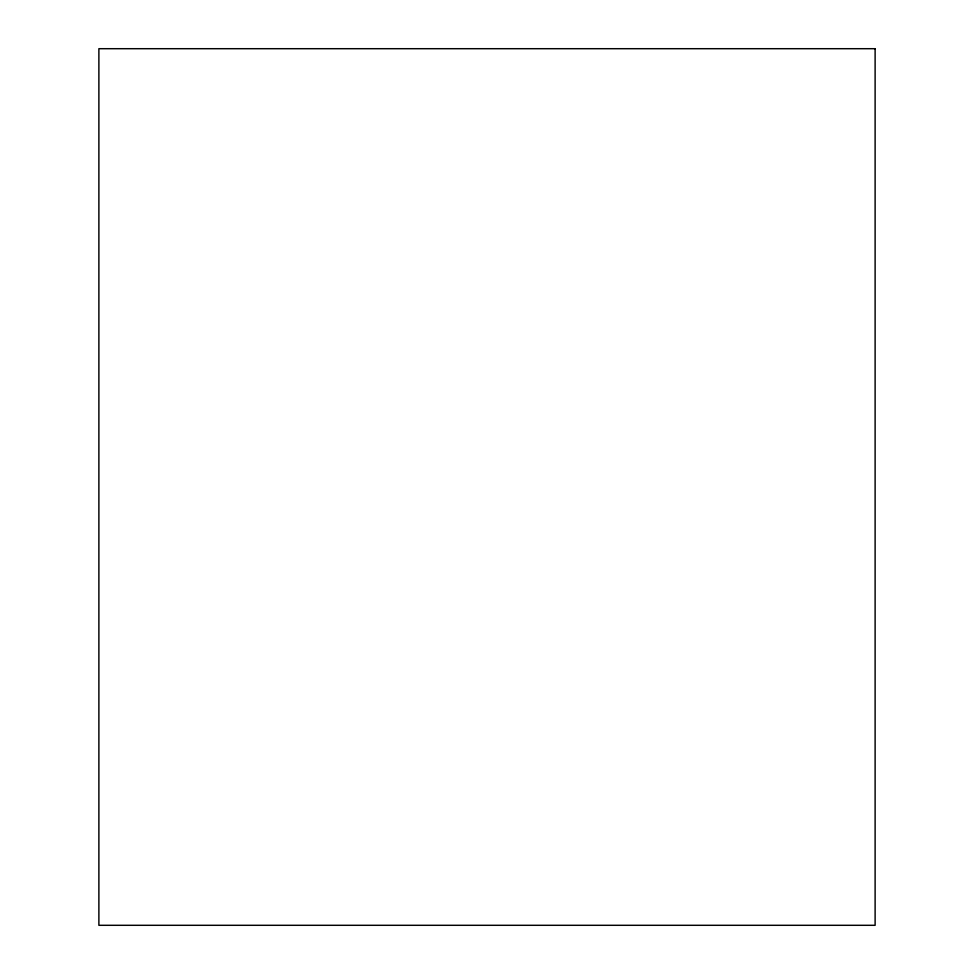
<?xml version="1.0" encoding="UTF-8"?>
<svg xmlns="http://www.w3.org/2000/svg" width="974" height="974" viewBox="0 0 974 974"><rect width="100%" height="100%" fill="white"/><g stroke="black" fill="none" stroke-linecap="round" stroke-linejoin="round"><path stroke-width="1.46" d="M875.115 48.7L98.885 48.7L98.885 925.3L875.115 925.3L875.115 48.7"/></g></svg>
